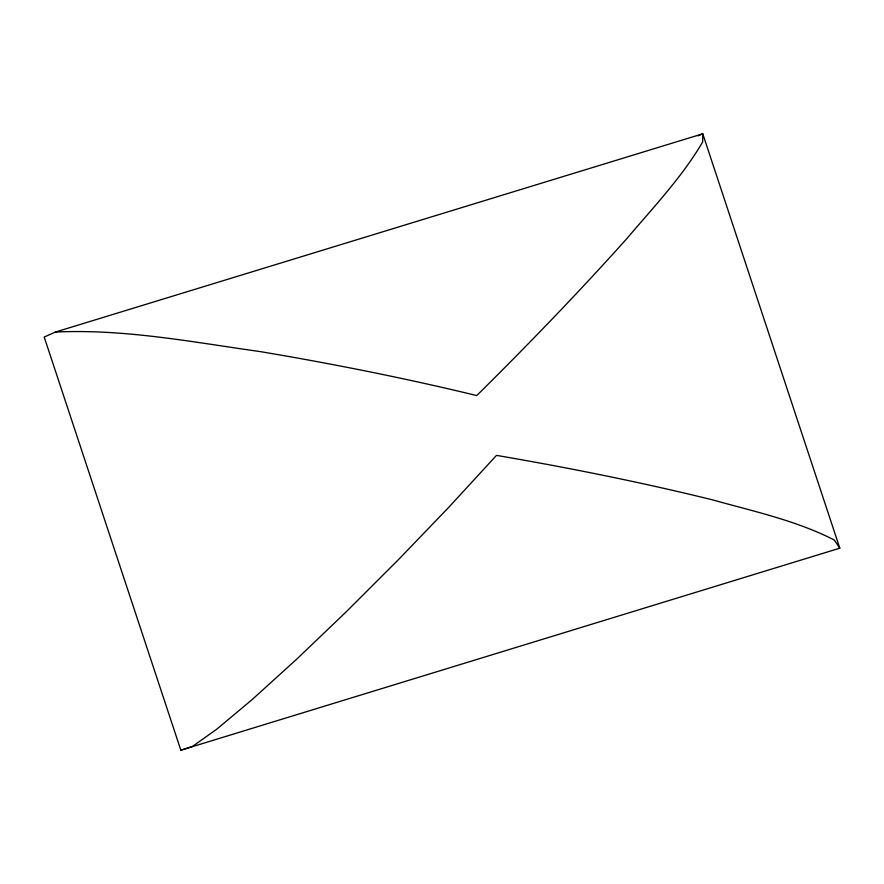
<?xml version="1.0" encoding="UTF-8"?>
<svg xmlns="http://www.w3.org/2000/svg" width="884" height="884" viewBox="0 0 884 884"><rect width="100%" height="100%" fill="white"/><g stroke="black" fill="none" stroke-linecap="round" stroke-linejoin="round"><path stroke-width="1.33" d="M55.405 332.064L44.2 337.025L180.844 750.207L839.8 548.179L702.758 133.793L55.405 332.064C124.136 328.771 192.314 342.075 260.095 351.578C332.075 363.678 403.679 377.921 474.642 395.049L476.675 395.59L478.443 393.888C529.052 343.777 578.501 292.482 626.082 239.487C652.757 207.972 681.63 177.75 702.669 141.981L702.758 133.793L697.885 135.849M180.844 750.207L192.447 746.45L216.801 729.156L252.249 699.487L296.372 659.475L346.174 611.85L398.242 559.848L449.05 507.018L496.454 455.415L498.919 455.79C570.467 468.089 641.651 482.421 712.161 499.758C753.389 511.328 795.92 520.4 834.308 540.025L839.8 548.179"/></g></svg>
